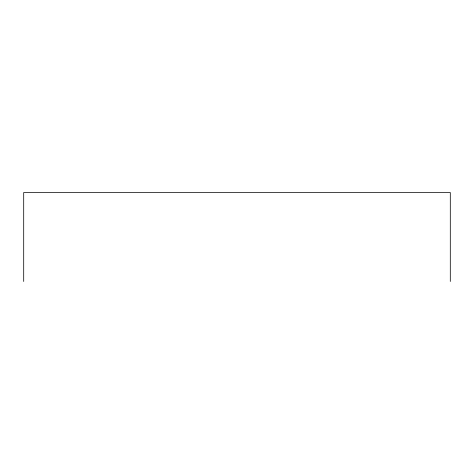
<?xml version="1.0" encoding="UTF-8"?>
<svg xmlns="http://www.w3.org/2000/svg" width="474" height="474" viewBox="0 0 474 474"><rect width="100%" height="100%" fill="white"/><g stroke="black" fill="none" stroke-linecap="round" stroke-linejoin="round"><path stroke-width="0.71" d="M450.3 281.473L450.3 192.527L23.7 192.527L23.7 281.473"/></g></svg>
